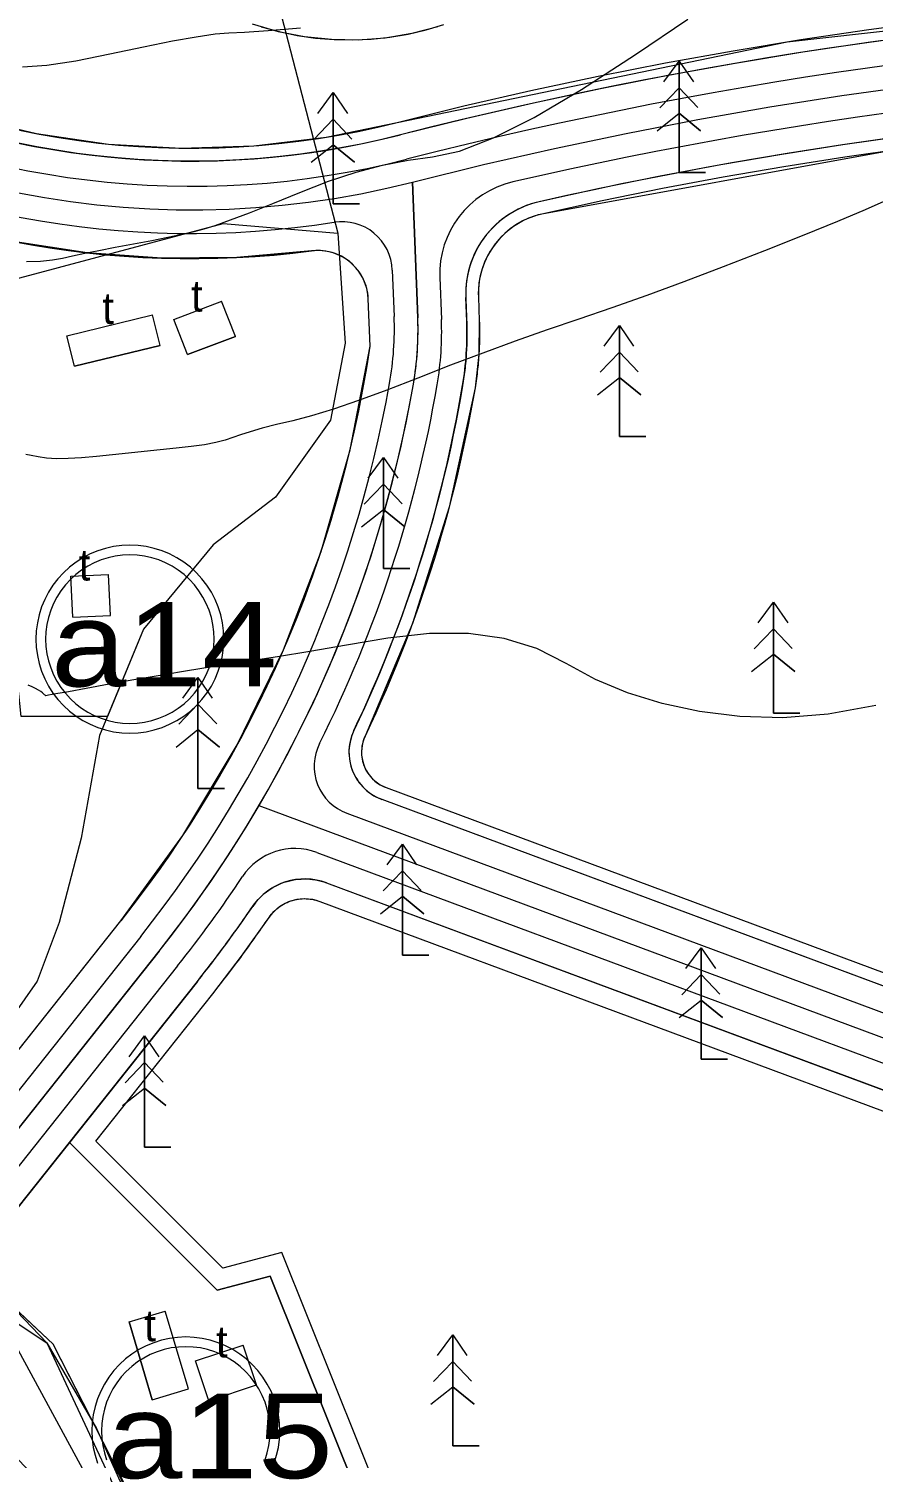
# Model space of a CAD drawing. Header units: metres. Extents: x 533049 to 537618, y 1849954 to 1852676.
# Drawn here: x 534977.1 to 535111.4, y 1851208.9 to 1851436.3 of the extents above; entities that cross this region are included whole.
import ezdxf

# ---------------------------------------------------------------- set-up
doc = ezdxf.new("R2010")
doc.units = ezdxf.units.M
doc.header["$LTSCALE"] = 2
for name, color, linetype, lineweight in [('11', 7, 'Continuous', 13), ('13', 7, 'Continuous', 13), ('14', 7, 'Continuous', 13), ('20', 7, 'Continuous', 13), ('50', 7, 'Continuous', 13), ('52', 7, 'Continuous', 13), ('54', 7, 'Continuous', 13), ('55', 7, 'Continuous', 13), ('56', 7, 'Continuous', 13), ('57', 7, 'Continuous', 13), ('6', 7, 'Continuous', 13), ('60', 7, 'Continuous', 13)]:
    doc.layers.add(name, color=color, linetype=linetype, lineweight=lineweight)

msp = doc.modelspace()

# ---------------------------------------------------------------- linework, layer by layer
at = {"linetype": 'Continuous', "lineweight": 13}
msp.add_lwpolyline([(534989.61, 1851326.9), (534975.91, 1851326.9), (534973.59, 1851349.6), (534974.91, 1851368.6), (534974.91, 1851396.42), (535008.04, 1851405.3), (535026.24, 1851403.77), (535027.4, 1851386.27), (535025.07, 1851374.02), (535016.33, 1851361.77), (535006.42, 1851354.19), (534995.35, 1851340.78)], close=True, dxfattribs=at)
at = {"layer": '11'}
for points in [[(535008.14, 1851339.19), (535008.08, 1851340.5), (535007.91, 1851341.79), (535007.63, 1851343.06), (535007.24, 1851344.31), (535006.74, 1851345.51), (535006.14, 1851346.67), (535005.44, 1851347.77), (535004.64, 1851348.8), (535003.76, 1851349.76), (535002.8, 1851350.64), (535001.77, 1851351.44), (535000.67, 1851352.14), (534999.51, 1851352.74), (534998.3, 1851353.24), (534997.06, 1851353.63), (534995.79, 1851353.91), (534994.5, 1851354.08), (534993.19, 1851354.14), (534991.89, 1851354.08), (534990.6, 1851353.91), (534989.32, 1851353.63), (534988.08, 1851353.24), (534986.88, 1851352.74), (534985.72, 1851352.14), (534984.62, 1851351.44), (534983.58, 1851350.64), (534982.62, 1851349.76), (534981.74, 1851348.8), (534980.95, 1851347.77), (534980.25, 1851346.67), (534979.64, 1851345.51), (534979.15, 1851344.31), (534978.75, 1851343.06), (534978.47, 1851341.79), (534978.3, 1851340.5), (534978.24, 1851339.19), (534978.3, 1851337.89), (534978.47, 1851336.6), (534978.75, 1851335.32), (534979.15, 1851334.08), (534979.64, 1851332.88), (534980.25, 1851331.72), (534980.95, 1851330.62), (534981.74, 1851329.59), (534982.62, 1851328.62), (534983.58, 1851327.74), (534984.62, 1851326.95), (534985.72, 1851326.25), (534986.88, 1851325.65), (534988.08, 1851325.15), (534989.32, 1851324.75), (534990.6, 1851324.47), (534991.89, 1851324.3), (534993.19, 1851324.25), (534994.5, 1851324.3), (534995.79, 1851324.47), (534997.06, 1851324.75), (534998.3, 1851325.15), (534999.51, 1851325.65), (535000.67, 1851326.25), (535001.77, 1851326.95), (535002.8, 1851327.74), (535003.76, 1851328.62), (535004.64, 1851329.59), (535005.44, 1851330.62), (535006.14, 1851331.72), (535006.74, 1851332.88), (535007.24, 1851334.08), (535007.63, 1851335.32), (535007.91, 1851336.6), (535008.08, 1851337.89)], [(535006.59, 1851339.19), (535006.54, 1851340.36), (535006.39, 1851341.52), (535006.14, 1851342.66), (535005.79, 1851343.78), (535005.34, 1851344.86), (535004.8, 1851345.89), (535004.17, 1851346.88), (535003.46, 1851347.81), (535002.67, 1851348.67), (535001.81, 1851349.46), (535000.88, 1851350.17), (534999.89, 1851350.8), (534998.86, 1851351.34), (534997.78, 1851351.79), (534996.66, 1851352.14), (534995.52, 1851352.39), (534994.36, 1851352.54), (534993.19, 1851352.59), (534992.02, 1851352.54), (534990.87, 1851352.39), (534989.72, 1851352.14), (534988.61, 1851351.79), (534987.53, 1851351.34), (534986.49, 1851350.8), (534985.51, 1851350.17), (534984.58, 1851349.46), (534983.72, 1851348.67), (534982.93, 1851347.81), (534982.21, 1851346.88), (534981.59, 1851345.89), (534981.05, 1851344.86), (534980.6, 1851343.78), (534980.25, 1851342.66), (534979.99, 1851341.52), (534979.84, 1851340.36), (534979.79, 1851339.19), (534979.84, 1851338.03), (534979.99, 1851336.87), (534980.25, 1851335.73), (534980.6, 1851334.61), (534981.05, 1851333.53), (534981.59, 1851332.49), (534982.21, 1851331.51), (534982.93, 1851330.58), (534983.72, 1851329.72), (534984.58, 1851328.93), (534985.51, 1851328.22), (534986.49, 1851327.59), (534987.53, 1851327.05), (534988.61, 1851326.6), (534989.72, 1851326.25), (534990.87, 1851326), (534992.02, 1851325.84), (534993.19, 1851325.79), (534994.36, 1851325.84), (534995.52, 1851326), (534996.66, 1851326.25), (534997.78, 1851326.6), (534998.86, 1851327.05), (534999.89, 1851327.59), (535000.88, 1851328.22), (535001.81, 1851328.93), (535002.67, 1851329.72), (535003.46, 1851330.58), (535004.17, 1851331.51), (535004.8, 1851332.49), (535005.34, 1851333.53), (535005.79, 1851334.61), (535006.14, 1851335.73), (535006.39, 1851336.87), (535006.54, 1851338.03)]]:
    msp.add_lwpolyline(points, close=True, dxfattribs=at)
for points in [[(535016.13, 1851208.17), (535016.52, 1851209.41), (535016.81, 1851210.68), (535016.98, 1851211.97), (535017.03, 1851213.28), (535016.98, 1851214.58), (535016.81, 1851215.87), (535016.52, 1851217.15), (535016.13, 1851218.39), (535015.63, 1851219.59), (535015.03, 1851220.75), (535014.33, 1851221.85), (535013.54, 1851222.89), (535012.65, 1851223.85), (535011.69, 1851224.73), (535010.66, 1851225.52), (535009.56, 1851226.22), (535008.4, 1851226.83), (535007.2, 1851227.32), (535005.95, 1851227.72), (535004.68, 1851228), (535003.39, 1851228.17), (535002.08, 1851228.23), (535000.78, 1851228.17), (534999.49, 1851228), (534998.22, 1851227.72), (534996.97, 1851227.32), (534995.77, 1851226.83), (534994.61, 1851226.22), (534993.51, 1851225.52), (534992.48, 1851224.73), (534991.51, 1851223.85), (534990.63, 1851222.89), (534989.84, 1851221.85), (534989.14, 1851220.75), (534988.54, 1851219.59), (534988.04, 1851218.39), (534987.65, 1851217.15), (534987.36, 1851215.87), (534987.19, 1851214.58), (534987.14, 1851213.28), (534987.19, 1851211.97), (534987.36, 1851210.68), (534987.65, 1851209.41), (534988.04, 1851208.17)], [(535014.68, 1851208.69), (535015.03, 1851209.81), (535015.28, 1851210.95), (535015.43, 1851212.11), (535015.49, 1851213.28), (535015.43, 1851214.45), (535015.28, 1851215.6), (535015.03, 1851216.75), (535014.68, 1851217.86), (535014.23, 1851218.94), (535013.69, 1851219.98), (535013.06, 1851220.96), (535012.35, 1851221.89), (535011.56, 1851222.75), (535010.7, 1851223.54), (535009.77, 1851224.26), (535008.79, 1851224.88), (535007.75, 1851225.42), (535006.67, 1851225.87), (535005.55, 1851226.22), (535004.41, 1851226.48), (535003.25, 1851226.63), (535002.08, 1851226.68), (535000.92, 1851226.63), (534999.76, 1851226.48), (534998.62, 1851226.22), (534997.5, 1851225.87), (534996.42, 1851225.42), (534995.38, 1851224.88), (534994.4, 1851224.26), (534993.47, 1851223.54), (534992.61, 1851222.75), (534991.82, 1851221.89), (534991.11, 1851220.96), (534990.48, 1851219.98), (534989.94, 1851218.94), (534989.49, 1851217.86), (534989.14, 1851216.75), (534988.89, 1851215.6), (534988.73, 1851214.45), (534988.68, 1851213.28), (534988.73, 1851212.11), (534988.89, 1851210.95), (534989.14, 1851209.81), (534989.49, 1851208.69)]]:
    msp.add_lwpolyline(points, dxfattribs=at)
at = {"layer": '13'}
for p, q in [((535013.7, 1851312.72), (535471.71, 1851142.28)), ((534997.84, 1851289.59), (534945.73, 1851223.94))]:
    msp.add_line(p, q, dxfattribs=at)
for points in [[(534975.45, 1851410.15), (534979.59, 1851409.4), (534983.76, 1851408.76), (534987.94, 1851408.25), (534992.14, 1851407.87), (534996.34, 1851407.61), (535000.55, 1851407.47), (535004.77, 1851407.46), (535008.98, 1851407.57), (535013.19, 1851407.81), (535017.39, 1851408.18), (535021.57, 1851408.67), (535025.74, 1851409.28), (535029.89, 1851410.02), (535034.02, 1851410.88), (535038.11, 1851411.86), (535049.39, 1851414.64), (535060.72, 1851417.23), (535072.09, 1851419.62), (535083.49, 1851421.81), (535094.94, 1851423.82), (535106.41, 1851425.62), (535117.92, 1851427.23)], [(534945.73, 1851223.94), (534997.84, 1851289.59), (534999.96, 1851292.3), (535002.03, 1851295.05), (535004.05, 1851297.84), (535006.03, 1851300.66), (535007.95, 1851303.51), (535009.83, 1851306.4), (535011.66, 1851309.32), (535013.43, 1851312.27), (535015.16, 1851315.25), (535016.83, 1851318.25), (535018.45, 1851321.29), (535020.02, 1851324.36), (535021.54, 1851327.45), (535023, 1851330.56), (535024.41, 1851333.71), (535025.76, 1851336.87), (535027.06, 1851340.06), (535028.3, 1851343.27), (535029.49, 1851346.5), (535030.63, 1851349.75), (535031.7, 1851353.02), (535032.72, 1851356.31), (535033.69, 1851359.62), (535034.59, 1851362.94), (535035.44, 1851366.27), (535036.24, 1851369.62), (535036.97, 1851372.99), (535037.65, 1851376.36), (535038.26, 1851379.75), (535038.32, 1851380.11), (535038.38, 1851380.47), (535038.44, 1851380.83), (535038.49, 1851381.19), (535038.54, 1851381.55), (535038.59, 1851381.91), (535038.63, 1851382.27), (535038.68, 1851382.63), (535038.72, 1851382.99), (535038.75, 1851383.35), (535038.79, 1851383.72), (535038.82, 1851384.08), (535038.85, 1851384.44), (535038.88, 1851384.8), (535038.9, 1851385.17), (535038.92, 1851385.53), (535038.94, 1851385.89), (535038.96, 1851386.26), (535038.97, 1851386.62), (535038.98, 1851386.98), (535038.99, 1851387.35), (535039, 1851387.71), (535039, 1851388.07), (535039, 1851388.44), (535039, 1851388.8), (535038.99, 1851389.17), (535038.98, 1851389.53), (535038.97, 1851389.89), (535038.96, 1851390.26), (535038.11, 1851411.86)]]:
    msp.add_lwpolyline(points, dxfattribs=at)
msp.add_arc((534841.21, 1851413.94), 200, 321.5521, 350.1557, dxfattribs=at)
at = {"layer": '14'}
for points in [[(535287.1, 1851437.92), (535223.94, 1851442.49), (535160.63, 1851441.22), (535097.71, 1851434.14), (535035.7, 1851421.31), (535024.38, 1851418.94), (535012.9, 1851417.57), (535001.35, 1851417.21), (534989.81, 1851417.86), (534978.36, 1851419.52), (534967.11, 1851422.17), (534956.13, 1851425.8), (534945.51, 1851430.37), (534944.9, 1851430.71), (534944.31, 1851431.09), (534943.76, 1851431.53), (534943.25, 1851432.01), (534942.78, 1851432.54), (534942.37, 1851433.1), (534942, 1851433.7), (534941.69, 1851434.33), (534941.43, 1851434.98), (534941.23, 1851435.66)], [(535121.5, 1851437.51), (535110.67, 1851436.08), (535099.87, 1851434.48), (535089.09, 1851432.71), (535078.34, 1851430.77), (535067.63, 1851428.66), (535056.95, 1851426.38), (535046.3, 1851423.93), (535035.7, 1851421.31), (535032.6, 1851420.56), (535029.48, 1851419.88), (535026.35, 1851419.28), (535023.2, 1851418.75), (535020.04, 1851418.3), (535016.88, 1851417.93), (535013.7, 1851417.63), (535010.52, 1851417.41), (535007.33, 1851417.27), (535004.14, 1851417.2), (535000.95, 1851417.21), (534997.76, 1851417.3), (534994.57, 1851417.47), (534991.39, 1851417.71), (534988.22, 1851418.03), (534985.05, 1851418.43), (534981.9, 1851418.9), (534978.76, 1851419.45), (534975.63, 1851420.07)], [(535012.64, 1851437.03), (535016.76, 1851435.83), (535020.96, 1851435.01), (535025.22, 1851434.57), (535029.5, 1851434.51), (535033.76, 1851434.83), (535037.99, 1851435.53), (535042.13, 1851436.61)], [(535014.05, 1851436.57), (535016.9, 1851435.8), (535019.79, 1851435.2), (535022.71, 1851434.78), (535025.66, 1851434.55), (535028.61, 1851434.49), (535031.56, 1851434.62), (535034.5, 1851434.93), (535037.41, 1851435.41), (535040.29, 1851436.08), (535043.12, 1851436.92)]]:
    msp.add_lwpolyline(points, dxfattribs=at)
at = {"layer": '20'}
for p, q in [((535000.19, 1851390.03), (535007.82, 1851392.94)), ((535009.96, 1851387.33), (535007.75, 1851392.91)), ((534983.18, 1851387.44), (534996.8, 1851390.76)), ((534997.99, 1851385.91), (534996.8, 1851390.76)), ((535002.33, 1851384.43), (535000.19, 1851390.03)), ((534984.37, 1851382.58), (534983.18, 1851387.44)), ((534997.99, 1851385.91), (534984.37, 1851382.58)), ((534984.37, 1851382.58), (534997.99, 1851385.91)), ((535009.96, 1851387.33), (535002.33, 1851384.43)), ((535002.33, 1851384.43), (535009.96, 1851387.33)), ((534983.81, 1851349.19), (534989.8, 1851349.45)), ((534984.09, 1851342.7), (534983.81, 1851349.19)), ((534984.09, 1851342.7), (534983.81, 1851349.19)), ((534990.08, 1851342.96), (534989.8, 1851349.45)), ((534984.09, 1851342.7), (534990.08, 1851342.96)), ((534993.05, 1851230.63), (534998.79, 1851232.35)), ((535002.5, 1851219.96), (534998.79, 1851232.35)), ((535003.61, 1851224.42), (535011.2, 1851226.95)), ((535013.32, 1851220.61), (535011.2, 1851226.95)), ((535005.73, 1851218.07), (535003.61, 1851224.42)), ((534996.75, 1851218.24), (535002.5, 1851219.96)), ((535005.73, 1851218.07), (535004.56, 1851221.57)), ((535005.73, 1851218.07), (535013.32, 1851220.61))]:
    msp.add_line(p, q, dxfattribs=at)
msp.add_lwpolyline([(534993.05, 1851230.63), (534996.75, 1851218.24), (534993.05, 1851230.63)], dxfattribs=at)
at = {"layer": '50'}
for points in [[(535114.62, 1851416.95), (535058.71, 1851406.79), (535057.62, 1851406.5), (535056.57, 1851406.11), (535055.55, 1851405.63), (535054.57, 1851405.06), (535053.65, 1851404.41), (535052.79, 1851403.69), (535051.99, 1851402.89), (535051.27, 1851402.03), (535050.62, 1851401.1), (535050.05, 1851400.13), (535049.58, 1851399.11), (535049.19, 1851398.05), (535048.89, 1851396.96), (535048.69, 1851395.85), (535048.59, 1851394.73), (535048.59, 1851393.6), (535048.74, 1851389.83), (535048.67, 1851384.48), (535048.06, 1851379.17), (535043.96, 1851360.2), (535038.12, 1851341.69), (535030.6, 1851323.79), (535030.39, 1851323.31), (535030.23, 1851322.81), (535030.11, 1851322.3), (535030.04, 1851321.79), (535030.01, 1851321.26), (535030.03, 1851320.74), (535030.1, 1851320.22), (535030.21, 1851319.71), (535030.36, 1851319.21), (535030.56, 1851318.72), (535030.79, 1851318.25), (535031.07, 1851317.81), (535031.39, 1851317.39), (535031.74, 1851317), (535032.12, 1851316.65), (535032.54, 1851316.33), (535032.98, 1851316.04), (535033.44, 1851315.8), (535033.92, 1851315.59), (535241.86, 1851238.21)], [(535116.56, 1851417.21), (535106.86, 1851415.83), (535097.18, 1851414.3), (535087.52, 1851412.64), (535077.89, 1851410.83), (535068.29, 1851408.88), (535058.71, 1851406.79), (535058.11, 1851406.64), (535057.51, 1851406.46), (535056.93, 1851406.25), (535056.35, 1851406.02), (535055.79, 1851405.75), (535055.24, 1851405.46), (535054.7, 1851405.15), (535054.18, 1851404.8), (535053.68, 1851404.44), (535053.2, 1851404.05), (535052.73, 1851403.64), (535052.28, 1851403.2), (535051.86, 1851402.75), (535051.46, 1851402.27), (535051.08, 1851401.78), (535050.72, 1851401.27), (535050.39, 1851400.74), (535050.09, 1851400.2), (535049.81, 1851399.64), (535049.56, 1851399.07), (535049.34, 1851398.49), (535049.14, 1851397.9), (535048.97, 1851397.3), (535048.84, 1851396.7), (535048.73, 1851396.08), (535048.65, 1851395.47), (535048.6, 1851394.85), (535048.58, 1851394.22), (535048.59, 1851393.6), (535048.74, 1851389.83), (535048.75, 1851389.46), (535048.76, 1851389.09), (535048.77, 1851388.72), (535048.77, 1851388.35), (535048.77, 1851387.98), (535048.77, 1851387.62), (535048.77, 1851387.25), (535048.77, 1851386.88), (535048.76, 1851386.51), (535048.75, 1851386.14), (535048.74, 1851385.77), (535048.72, 1851385.4), (535048.7, 1851385.04), (535048.68, 1851384.67), (535048.66, 1851384.3), (535048.63, 1851383.93), (535048.6, 1851383.56), (535048.57, 1851383.2), (535048.54, 1851382.83), (535048.5, 1851382.46), (535048.46, 1851382.1), (535048.42, 1851381.73), (535048.38, 1851381.36), (535048.33, 1851381), (535048.28, 1851380.63), (535048.23, 1851380.27), (535048.17, 1851379.9), (535048.12, 1851379.54), (535048.06, 1851379.17), (535047.71, 1851377.19), (535047.35, 1851375.22), (535046.97, 1851373.25), (535046.57, 1851371.28), (535046.15, 1851369.31), (535045.72, 1851367.35), (535045.26, 1851365.4), (535044.79, 1851363.44), (535044.29, 1851361.5), (535043.78, 1851359.55), (535043.25, 1851357.62), (535042.7, 1851355.68), (535042.14, 1851353.76), (535041.55, 1851351.84), (535040.95, 1851349.92), (535040.32, 1851348.01), (535039.68, 1851346.11), (535039.03, 1851344.21), (535038.35, 1851342.32), (535037.65, 1851340.43), (535036.94, 1851338.55), (535036.21, 1851336.68), (535035.46, 1851334.82)], [(535035.46, 1851334.82), (535034.69, 1851332.96), (535033.91, 1851331.11), (535033.11, 1851329.27), (535032.29, 1851327.44), (535031.45, 1851325.61), (535030.6, 1851323.79), (535030.46, 1851323.48), (535030.34, 1851323.16), (535030.24, 1851322.83), (535030.15, 1851322.5), (535030.09, 1851322.16), (535030.04, 1851321.82), (535030.02, 1851321.48), (535030.01, 1851321.14), (535030.03, 1851320.79), (535030.06, 1851320.45), (535030.12, 1851320.11), (535030.19, 1851319.78), (535030.28, 1851319.45), (535030.39, 1851319.12), (535030.52, 1851318.8), (535030.67, 1851318.49), (535030.83, 1851318.19), (535031.01, 1851317.9), (535031.21, 1851317.62), (535031.42, 1851317.35), (535031.65, 1851317.1), (535031.89, 1851316.85), (535032.15, 1851316.62), (535032.42, 1851316.41), (535032.7, 1851316.21), (535032.99, 1851316.03), (535033.29, 1851315.87), (535033.6, 1851315.72), (535033.92, 1851315.59)], [(535033.92, 1851315.59), (535241.86, 1851238.21)]]:
    msp.add_lwpolyline(points, dxfattribs=at)
at = {"layer": '52'}
for points in [[(534972.53, 1851270.17), (534991.77, 1851294.4), (535001.62, 1851307.99), (535010.25, 1851322.38), (535017.59, 1851337.47), (535023.59, 1851353.15), (535028.2, 1851369.29), (535031.38, 1851385.76), (535031.09, 1851393.3), (535031.03, 1851393.99), (535030.91, 1851394.68), (535030.73, 1851395.36), (535030.5, 1851396.01), (535030.2, 1851396.65), (535029.86, 1851397.25), (535029.46, 1851397.83), (535029.01, 1851398.36), (535028.52, 1851398.86), (535027.99, 1851399.31), (535027.42, 1851399.71), (535026.81, 1851400.07), (535026.18, 1851400.36), (535025.52, 1851400.6), (535024.85, 1851400.79), (535024.16, 1851400.91), (535023.47, 1851400.97), (535022.77, 1851400.98), (535022.07, 1851400.92), (535010.21, 1851399.87), (534998.29, 1851399.77), (534986.41, 1851400.62), (534974.63, 1851402.42)], [(535003.38, 1851179.72), (534964, 1851220.53), (534963.4, 1851221.2), (534962.87, 1851221.93), (534962.41, 1851222.7), (534962.01, 1851223.51), (534961.7, 1851224.35), (534961.45, 1851225.21), (534961.29, 1851226.1), (534961.21, 1851226.99), (534961.2, 1851227.89), (534961.28, 1851228.79), (534961.44, 1851229.67), (534961.67, 1851230.54), (534961.99, 1851231.38), (534962.38, 1851232.19), (534962.84, 1851232.96), (534963.36, 1851233.69), (534983.56, 1851259.14), (535007.04, 1851235.66), (535015.47, 1851237.92), (535029.75, 1851202.31)]]:
    msp.add_lwpolyline(points, dxfattribs=at)
at = {"layer": '54'}
for p, q in [((535034.91, 1851397.88), (535035.2, 1851390.51)), ((535042.46, 1851396.68), (535042.72, 1851390.01)), ((535027.69, 1851311.51), (535243.71, 1851231.12)), ((535022.9, 1851305.29), (535238.1, 1851225.21)), ((534994.91, 1851291.92), (534952.49, 1851238.49)), ((535000.78, 1851287.25), (534957.42, 1851232.65))]:
    msp.add_line(p, q, dxfattribs=at)
for centre, radius, start, end in [((535205.99, 1850754.88), 681.84, 77.58775, 104.33366), ((535205.99, 1850754.88), 674.34, 77.80504, 103.01949), ((535003.01, 1851549.24), 138.04, 241.8526, 284.3337), ((535003.01, 1851549.24), 145.54, 239.5897, 278.9564), ((535057.45, 1851397.27), 15, 103.0195, 182.2428), ((535026.92, 1851397.57), 8, 2.2428, 98.9564), ((534985.24, 1851388.55), 50, 350.0011, 2.2428), ((534992.76, 1851388.05), 50, 350.3045, 2.2428), ((534841.21, 1851413.94), 196.25, 321.5521, 350.0011), ((534841.21, 1851413.94), 203.75, 333.3618, 350.3045), ((535030.48, 1851319), 8, 153.3618, 249.5885), ((535019.42, 1851295.91), 10, 69.5885, 146.4829), ((534841.21, 1851413.94), 203.75, 321.5521, 326.483)]:
    msp.add_arc(centre, radius, start, end, dxfattribs=at)
at = {"layer": '55'}
for p, q in [((535031.38, 1851385.76), (535031.09, 1851393.3)), ((535046.74, 1851389.75), (535046.59, 1851393.52)), ((535033.22, 1851313.72), (535241.17, 1851236.34)), ((535024.46, 1851300.44), (535230.78, 1851223.66)), ((534952.42, 1851244.84), (534991.77, 1851294.4)), ((535003.91, 1851284.77), (534963.36, 1851233.69))]:
    msp.add_line(p, q, dxfattribs=at)
for points in [[(535116.3, 1851419.19), (535106.56, 1851417.81), (535096.86, 1851416.28), (535087.17, 1851414.61), (535077.51, 1851412.79), (535067.88, 1851410.84), (535058.27, 1851408.74), (535057.58, 1851408.57), (535056.89, 1851408.36), (535056.21, 1851408.12), (535055.55, 1851407.85), (535054.9, 1851407.54), (535054.26, 1851407.21), (535053.65, 1851406.84), (535053.05, 1851406.45), (535052.47, 1851406.03), (535051.91, 1851405.58), (535051.37, 1851405.1), (535050.85, 1851404.6), (535050.36, 1851404.08), (535049.9, 1851403.53), (535049.46, 1851402.96), (535049.05, 1851402.37), (535048.67, 1851401.76), (535048.32, 1851401.13), (535048, 1851400.49), (535047.71, 1851399.84), (535047.45, 1851399.17), (535047.23, 1851398.48), (535047.04, 1851397.79), (535046.88, 1851397.09), (535046.75, 1851396.39), (535046.66, 1851395.67), (535046.6, 1851394.96), (535046.58, 1851394.24), (535046.59, 1851393.52), (535046.59, 1851393.39), (535046.6, 1851393.26), (535046.6, 1851393.13), (535046.61, 1851393), (535046.61, 1851392.87), (535046.62, 1851392.74), (535046.62, 1851392.61), (535046.63, 1851392.48), (535046.63, 1851392.35), (535046.64, 1851392.22), (535046.64, 1851392.09), (535046.65, 1851391.96), (535046.66, 1851391.83), (535046.66, 1851391.7), (535046.67, 1851391.57), (535046.67, 1851391.44), (535046.68, 1851391.31), (535046.68, 1851391.18), (535046.69, 1851391.05), (535046.69, 1851390.92), (535046.7, 1851390.79), (535046.7, 1851390.66), (535046.71, 1851390.53), (535046.71, 1851390.4), (535046.72, 1851390.27)], [(535046.72, 1851390.27), (535046.72, 1851390.14), (535046.73, 1851390.01), (535046.73, 1851389.88), (535046.74, 1851389.75), (535046.75, 1851389.4), (535046.76, 1851389.04), (535046.77, 1851388.69), (535046.77, 1851388.33), (535046.77, 1851387.98), (535046.77, 1851387.62), (535046.77, 1851387.27), (535046.77, 1851386.91), (535046.76, 1851386.56), (535046.75, 1851386.2), (535046.74, 1851385.85), (535046.72, 1851385.5), (535046.7, 1851385.14), (535046.68, 1851384.79), (535046.66, 1851384.43), (535046.64, 1851384.08), (535046.61, 1851383.73), (535046.58, 1851383.37), (535046.55, 1851383.02), (535046.51, 1851382.67), (535046.47, 1851382.31), (535046.43, 1851381.96), (535046.39, 1851381.61), (535046.35, 1851381.26), (535046.3, 1851380.91), (535046.25, 1851380.56), (535046.2, 1851380.2), (535046.14, 1851379.85), (535046.08, 1851379.5), (535045.74, 1851377.54), (535045.39, 1851375.59), (535045.01, 1851373.63), (535044.61, 1851371.68), (535044.2, 1851369.74), (535043.77, 1851367.8), (535043.32, 1851365.86), (535042.85, 1851363.92), (535042.36, 1851362), (535041.85, 1851360.07), (535041.33, 1851358.15), (535040.78, 1851356.24), (535040.22, 1851354.33), (535039.64, 1851352.43), (535039.04, 1851350.53), (535038.43, 1851348.64), (535037.79, 1851346.75), (535037.14, 1851344.87), (535036.47, 1851343), (535035.78, 1851341.13), (535035.07, 1851339.27), (535034.35, 1851337.42), (535033.61, 1851335.57), (535032.85, 1851333.74), (535032.07, 1851331.9), (535031.28, 1851330.08), (535030.47, 1851328.26), (535029.64, 1851326.45), (535028.79, 1851324.65), (535028.61, 1851324.24), (535028.44, 1851323.81), (535028.31, 1851323.37), (535028.2, 1851322.93), (535028.11, 1851322.48), (535028.05, 1851322.02), (535028.02, 1851321.57), (535028.01, 1851321.11), (535028.03, 1851320.65), (535028.08, 1851320.2), (535028.15, 1851319.74), (535028.25, 1851319.3), (535028.37, 1851318.86), (535028.52, 1851318.42), (535028.69, 1851318), (535028.88, 1851317.59), (535029.1, 1851317.18), (535029.35, 1851316.8), (535029.61, 1851316.42), (535029.89, 1851316.06), (535030.2, 1851315.72), (535030.52, 1851315.4), (535030.86, 1851315.09), (535031.22, 1851314.81), (535031.6, 1851314.55), (535031.98, 1851314.3), (535032.39, 1851314.09), (535032.8, 1851313.89), (535033.22, 1851313.72)], [(535033.22, 1851313.72), (535241.17, 1851236.34)]]:
    msp.add_lwpolyline(points, dxfattribs=at)
for centre, radius, start, end in [((535205.99, 1850754.88), 685.84, 77.95129, 104.33367), ((535003.01, 1851549.24), 134.04, 244.1864, 284.3337), ((535205.99, 1850754.88), 670.34, 78.36583, 102.7302), ((535003.01, 1851549.24), 149.54, 240.7991, 277.3229), ((535061.58, 1851394.11), 15, 102.7302, 182.2428), ((535023.09, 1851392.98), 8, 2.2428, 97.3229), ((534996.78, 1851387.79), 50, 350.4574, 2.2428), ((534841.21, 1851413.94), 192.25, 321.5521, 351.5705), ((534841.21, 1851413.94), 207.75, 334.545, 350.4574), ((535036.02, 1851321.21), 8, 154.545, 249.5885), ((535020.98, 1851291.06), 10, 69.5885, 145.6459), ((534841.21, 1851413.94), 207.75, 321.5521, 325.6459)]:
    msp.add_arc(centre, radius, start, end, dxfattribs=at)
at = {"layer": '56'}
msp.add_line((535038.11, 1851411.86), (535038.96, 1851390.26), dxfattribs=at)
msp.add_arc((534989, 1851388.3), 50, 350.1557, 2.2428, dxfattribs=at)
at = {"layer": '57'}
for p, q in [((535080.51, 1851431.09), (535080.51, 1851413.42)), ((535077.45, 1851423.65), (535080.51, 1851426.85)), ((535083.49, 1851423.72), (535080.51, 1851426.85)), ((535025.51, 1851426.09), (535025.51, 1851408.42)), ((535022.45, 1851418.65), (535025.51, 1851421.85)), ((535028.49, 1851418.72), (535025.51, 1851421.85)), ((535077.03, 1851420.03), (535080.51, 1851422.81)), ((535083.92, 1851420.03), (535080.51, 1851422.81)), ((535022.03, 1851415.03), (535025.51, 1851417.81)), ((535028.92, 1851415.03), (535025.51, 1851417.81)), ((535080.51, 1851413.42), (535084.72, 1851413.42)), ((535025.51, 1851408.42), (535029.72, 1851408.42)), ((535000.19, 1851390.03), (535007.82, 1851392.94)), ((535009.96, 1851387.33), (535007.75, 1851392.91)), ((534983.18, 1851387.44), (534996.8, 1851390.76)), ((534997.99, 1851385.91), (534996.8, 1851390.76)), ((535002.33, 1851384.43), (535000.19, 1851390.03)), ((535071.01, 1851389.09), (535071.01, 1851371.42)), ((534984.37, 1851382.58), (534983.18, 1851387.44)), ((534997.99, 1851385.91), (534984.37, 1851382.58)), ((534984.37, 1851382.58), (534997.99, 1851385.91)), ((535009.96, 1851387.33), (535002.33, 1851384.43)), ((535002.33, 1851384.43), (535009.96, 1851387.33)), ((535067.95, 1851381.65), (535071.01, 1851384.85)), ((535073.99, 1851381.72), (535071.01, 1851384.85)), ((535067.53, 1851378.03), (535071.01, 1851380.81)), ((535074.42, 1851378.03), (535071.01, 1851380.81)), ((535071.01, 1851371.42), (535075.22, 1851371.42)), ((535033.51, 1851368.09), (535033.51, 1851350.42)), ((535030.45, 1851360.65), (535033.51, 1851363.85)), ((535036.49, 1851360.72), (535033.51, 1851363.85)), ((535030.03, 1851357.03), (535033.51, 1851359.81)), ((535036.92, 1851357.03), (535033.51, 1851359.81)), ((534983.81, 1851349.19), (534989.8, 1851349.45)), ((534984.09, 1851342.7), (534983.81, 1851349.19)), ((534984.09, 1851342.7), (534983.81, 1851349.19)), ((534990.08, 1851342.96), (534989.8, 1851349.45)), ((535033.51, 1851350.42), (535037.72, 1851350.42)), ((535095.51, 1851345.09), (535095.51, 1851327.42)), ((534984.09, 1851342.7), (534990.08, 1851342.96)), ((535092.45, 1851337.65), (535095.51, 1851340.85)), ((535098.49, 1851337.72), (535095.51, 1851340.85)), ((535092.03, 1851334.03), (535095.51, 1851336.81)), ((535098.92, 1851334.03), (535095.51, 1851336.81)), ((535004.01, 1851333.09), (535004.01, 1851315.42)), ((535000.95, 1851325.65), (535004.01, 1851328.85)), ((535006.99, 1851325.72), (535004.01, 1851328.85)), ((535095.51, 1851327.42), (535099.72, 1851327.42)), ((535000.53, 1851322.03), (535004.01, 1851324.81)), ((535007.42, 1851322.03), (535004.01, 1851324.81)), ((535004.01, 1851315.42), (535008.22, 1851315.42)), ((535036.51, 1851306.59), (535036.51, 1851288.92)), ((535033.45, 1851299.15), (535036.51, 1851302.35)), ((535039.49, 1851299.22), (535036.51, 1851302.35)), ((535033.03, 1851295.53), (535036.51, 1851298.31)), ((535039.92, 1851295.53), (535036.51, 1851298.31)), ((535084.01, 1851290.09), (535084.01, 1851272.42)), ((535036.51, 1851288.92), (535040.72, 1851288.92)), ((535080.95, 1851282.65), (535084.01, 1851285.85)), ((535086.99, 1851282.72), (535084.01, 1851285.85)), ((535080.53, 1851279.03), (535084.01, 1851281.81)), ((535087.42, 1851279.03), (535084.01, 1851281.81)), ((534995.51, 1851276.09), (534995.51, 1851258.42)), ((534992.45, 1851268.65), (534995.51, 1851271.85)), ((534998.49, 1851268.72), (534995.51, 1851271.85)), ((535084.01, 1851272.42), (535088.22, 1851272.42)), ((534992.03, 1851265.03), (534995.51, 1851267.81)), ((534998.92, 1851265.03), (534995.51, 1851267.81)), ((534995.51, 1851258.42), (534999.72, 1851258.42)), ((534953.12, 1851253.23), (534981.01, 1851227.09)), ((534993.05, 1851230.63), (534998.79, 1851232.35)), ((535002.5, 1851219.96), (534998.79, 1851232.35)), ((534993.05, 1851230.63), (534996.75, 1851218.24)), ((534996.75, 1851218.24), (534993.05, 1851230.63)), ((535003.61, 1851224.42), (535011.2, 1851226.95)), ((535013.32, 1851220.61), (535011.2, 1851226.95)), ((535044.51, 1851228.59), (535044.51, 1851210.92)), ((535005.73, 1851218.07), (535003.61, 1851224.42)), ((535041.45, 1851221.15), (535044.51, 1851224.35)), ((535047.49, 1851221.22), (535044.51, 1851224.35)), ((534996.75, 1851218.24), (535002.5, 1851219.96)), ((535005.73, 1851218.07), (535004.56, 1851221.57)), ((535005.73, 1851218.07), (535013.32, 1851220.61)), ((535041.03, 1851217.53), (535044.51, 1851220.31)), ((535047.92, 1851217.53), (535044.51, 1851220.31)), ((535044.51, 1851210.92), (535048.72, 1851210.92))]:
    msp.add_line(p, q, dxfattribs=at)
msp.add_lwpolyline([(534435.02, 1852302.37), (534325.71, 1852049.19), (534353.83, 1851932.14), (534451.75, 1851760.49), (534494.45, 1851609.32), (534521.83, 1851454.44), (534874.05, 1851297.73), (534980, 1851227.29), (535025.24, 1851130.42), (535137.95, 1851046.53), (535351.89, 1851022.3), (535580.63, 1851242.44), (535635.17, 1851288.02), (535713.4, 1851370.26), (536002.39, 1851411.84), (536158.13, 1851571.22), (536125.74, 1851798.92), (536134.24, 1851845.92), (534499.3, 1852312.5)], close=True, dxfattribs=at)
for points in [[(535120.05, 1851499.91), (535078.69, 1851485.71), (535072.87, 1851482.51), (535061.12, 1851472.96), (535051.91, 1851467.69), (535042.9, 1851465.96), (535033.92, 1851469.43), (535021.59, 1851475.79), (535008.49, 1851477.1), (535007.28, 1851476.9), (535026.24, 1851403.77), (535027.4, 1851386.27), (535025.07, 1851374.02), (535016.33, 1851361.77), (535006.42, 1851354.19), (534995.35, 1851340.78), (534988.35, 1851323.86), (534985.43, 1851307.53), (534981.94, 1851294.12), (534978.44, 1851284.78), (534955.71, 1851252.33)], [(534976.13, 1851430.17), (534979.98, 1851430.46), (534984.6, 1851431.15), (534989.99, 1851432.24), (534995.37, 1851433.4), (534999.95, 1851434.32), (535003.74, 1851434.99), (535006.73, 1851435.42), (535008.93, 1851435.59), (535011.39, 1851435.71), (535015.18, 1851435.98), (535020.3, 1851436.39)], [(534976.74, 1851399.25), (534978.98, 1851399.32), (534980.89, 1851399.5), (534982.48, 1851399.78), (534984.08, 1851400.15), (534986.01, 1851400.55), (534988.26, 1851401), (534990.84, 1851401.5), (534993.75, 1851402.03), (534996.66, 1851402.57), (534999.24, 1851403.09), (535001.5, 1851403.57), (535003.42, 1851404.02), (535005.02, 1851404.43), (535006.77, 1851404.99), (535009.17, 1851405.85), (535012.21, 1851407), (535015.89, 1851408.47), (535020.21, 1851410.23), (535024.76, 1851411.99), (535029.15, 1851413.43), (535033.36, 1851414.56), (535037.41, 1851415.38), (535041.28, 1851415.88), (535045.61, 1851416.81), (535051, 1851418.9), (535057.46, 1851422.16), (535064.99, 1851426.58), (535073.58, 1851432.17), (535081.89, 1851437.75)], [(535078.09, 1851427.8), (535080.51, 1851431.09), (535082.78, 1851427.8)], [(535078.09, 1851427.8), (535080.51, 1851431.09), (535082.78, 1851427.8)], [(535084.72, 1851413.42), (535080.51, 1851413.42), (535080.51, 1851431.09)], [(535077.45, 1851423.65), (535080.51, 1851426.85), (535083.49, 1851423.72)], [(535023.09, 1851422.8), (535025.51, 1851426.09), (535027.78, 1851422.8)], [(535023.09, 1851422.8), (535025.51, 1851426.09), (535027.78, 1851422.8)], [(535029.72, 1851408.42), (535025.51, 1851408.42), (535025.51, 1851426.09)], [(535022.45, 1851418.65), (535025.51, 1851421.85), (535028.49, 1851418.72)], [(535077.03, 1851420.03), (535080.51, 1851422.81), (535083.92, 1851420.03)], [(535022.03, 1851415.03), (535025.51, 1851417.81), (535028.92, 1851415.03)], [(535113.54, 1851408.99), (535110.09, 1851407.45), (535105.69, 1851405.6), (535100.36, 1851403.43), (535094.08, 1851400.93)], [(535094.08, 1851400.93), (535087.5, 1851398.37), (535081.26, 1851396.01), (535075.37, 1851393.84), (535069.81, 1851391.86), (535064.59, 1851390.08), (535059.53, 1851388.36), (535054.44, 1851386.56), (535049.32, 1851384.69), (535044.17, 1851382.74), (535038.98, 1851380.7), (535034.03, 1851378.78), (535029.56, 1851377.14), (535025.58, 1851375.78), (535022.08, 1851374.71), (535019.07, 1851373.92), (535016.48, 1851373.3), (535014.22, 1851372.72), (535012.32, 1851372.18), (535010.75, 1851371.69), (535009.53, 1851371.24), (535008.32, 1851370.82), (535006.83, 1851370.45), (535005.03, 1851370.11), (535002.93, 1851369.8), (535000.54, 1851369.54), (534998, 1851369.29), (534995.46, 1851369.03), (534992.94, 1851368.77), (534990.41, 1851368.5), (534987.9, 1851368.23), (534985.51, 1851368.01), (534983.39, 1851367.89), (534981.53, 1851367.87), (534979.93, 1851367.96), (534978.6, 1851368.16), (534977.5, 1851368.38), (534976.63, 1851368.55)], [(535068.59, 1851385.8), (535071.01, 1851389.09), (535073.28, 1851385.8)], [(535068.59, 1851385.8), (535071.01, 1851389.09), (535073.28, 1851385.8)], [(535075.22, 1851371.42), (535071.01, 1851371.42), (535071.01, 1851389.09)], [(535067.95, 1851381.65), (535071.01, 1851384.85), (535073.99, 1851381.72)], [(535067.53, 1851378.03), (535071.01, 1851380.81), (535074.42, 1851378.03)], [(535031.09, 1851364.8), (535033.51, 1851368.09), (535035.78, 1851364.8)], [(535031.09, 1851364.8), (535033.51, 1851368.09), (535035.78, 1851364.8)], [(535037.72, 1851350.42), (535033.51, 1851350.42), (535033.51, 1851368.09)], [(535030.45, 1851360.65), (535033.51, 1851363.85), (535036.49, 1851360.72)], [(535030.03, 1851357.03), (535033.51, 1851359.81), (535036.92, 1851357.03)], [(535093.09, 1851341.8), (535095.51, 1851345.09), (535097.78, 1851341.8)], [(535093.09, 1851341.8), (535095.51, 1851345.09), (535097.78, 1851341.8)], [(535099.72, 1851327.42), (535095.51, 1851327.42), (535095.51, 1851345.09)], [(535111.8, 1851328.65), (535104.19, 1851327.27), (535096.98, 1851326.68), (535090.17, 1851326.89), (535083.78, 1851327.71), (535077.82, 1851328.97), (535072.3, 1851330.66), (535067.21, 1851332.79), (535062.55, 1851335.34), (535057.87, 1851337.72), (535052.69, 1851339.3), (535047.02, 1851340.1), (535040.85, 1851340.11), (535034.2, 1851339.33), (535027.64, 1851338.22), (535021.78, 1851337.24), (535016.63, 1851336.4), (535012.17, 1851335.69), (535008.42, 1851335.11), (535004.96, 1851334.58), (535001.37, 1851334), (534997.66, 1851333.38), (534993.82, 1851332.72), (534989.87, 1851332.01), (534986.25, 1851331.35), (534983.44, 1851330.84), (534981.43, 1851330.48), (534980.22, 1851330.26), (534979.82, 1851330.18), (534979.8, 1851330.2), (534979.73, 1851330.26), (534979.62, 1851330.35), (534979.47, 1851330.49), (534979.27, 1851330.66), (534979.01, 1851330.86), (534978.65, 1851331.08), (534978.2, 1851331.33), (534977.66, 1851331.59), (534977.02, 1851331.88)], [(535092.45, 1851337.65), (535095.51, 1851340.85), (535098.49, 1851337.72)], [(535092.03, 1851334.03), (535095.51, 1851336.81), (535098.92, 1851334.03)], [(535001.59, 1851329.8), (535004.01, 1851333.09), (535006.28, 1851329.8)], [(535001.59, 1851329.8), (535004.01, 1851333.09), (535006.28, 1851329.8)], [(535008.22, 1851315.42), (535004.01, 1851315.42), (535004.01, 1851333.09)], [(535000.95, 1851325.65), (535004.01, 1851328.85), (535006.99, 1851325.72)], [(535000.53, 1851322.03), (535004.01, 1851324.81), (535007.42, 1851322.03)], [(535034.09, 1851303.3), (535036.51, 1851306.59), (535038.78, 1851303.3)], [(535034.09, 1851303.3), (535036.51, 1851306.59), (535038.78, 1851303.3)], [(535040.72, 1851288.92), (535036.51, 1851288.92), (535036.51, 1851306.59)], [(535033.45, 1851299.15), (535036.51, 1851302.35), (535039.49, 1851299.22)], [(535033.03, 1851295.53), (535036.51, 1851298.31), (535039.92, 1851295.53)], [(534799.93, 1851258.77), (534813.95, 1851259.54), (534834.05, 1851266.63), (534841.72, 1851272.14), (534849.39, 1851277.65), (534860.15, 1851285.81), (534866.13, 1851290.34), (534886.44, 1851288.51), (534915.17, 1851276.39), (534941.28, 1851257.6), (534974.04, 1851228.67), (534995.5, 1851189.06), (535015.94, 1851147.12), (535028.65, 1851128.5), (535035.83, 1851122.25), (535097.02, 1851068.93), (535125.37, 1851047.07)], [(535081.59, 1851286.8), (535084.01, 1851290.09), (535086.28, 1851286.8)], [(535081.59, 1851286.8), (535084.01, 1851290.09), (535086.28, 1851286.8)], [(535088.22, 1851272.42), (535084.01, 1851272.42), (535084.01, 1851290.09)], [(535080.95, 1851282.65), (535084.01, 1851285.85), (535086.99, 1851282.72)], [(535080.53, 1851279.03), (535084.01, 1851281.81), (535087.42, 1851279.03)], [(534993.09, 1851272.8), (534995.51, 1851276.09), (534997.78, 1851272.8)], [(534993.09, 1851272.8), (534995.51, 1851276.09), (534997.78, 1851272.8)], [(534999.72, 1851258.42), (534995.51, 1851258.42), (534995.51, 1851276.09)], [(534992.45, 1851268.65), (534995.51, 1851271.85), (534998.49, 1851268.72)], [(534981.01, 1851227.09), (534953.12, 1851253.23), (534931.34, 1851270.81)], [(534992.03, 1851265.03), (534995.51, 1851267.81), (534998.92, 1851265.03)], [(534955.71, 1851252.33), (534955.02, 1851251.23), (534959.89, 1851247.13), (534963.22, 1851244.73), (534980, 1851227.29), (534987.88, 1851213.68), (534991.59, 1851205.36), (534999.74, 1851189.34), (535012.22, 1851164.82), (535022.86, 1851140.66), (535026.95, 1851136.51), (535044.63, 1851124.34)], [(535016.38, 1851155.38), (534988.15, 1851213.07), (534981.01, 1851227.09), (534972.69, 1851234.88)], [(534974.04, 1851228.67), (534995.5, 1851189.06), (535015.94, 1851147.12), (535028.65, 1851128.5)], [(535026.94, 1851136.38), (535007.47, 1851175.16), (534981.01, 1851227.09)], [(535042.09, 1851225.3), (535044.51, 1851228.59), (535046.78, 1851225.3)], [(535042.09, 1851225.3), (535044.51, 1851228.59), (535046.78, 1851225.3)], [(535048.72, 1851210.92), (535044.51, 1851210.92), (535044.51, 1851228.59)], [(535041.45, 1851221.15), (535044.51, 1851224.35), (535047.49, 1851221.22)], [(535041.03, 1851217.53), (535044.51, 1851220.31), (535047.92, 1851217.53)]]:
    msp.add_lwpolyline(points, dxfattribs=at)
at = {"layer": '6'}
for points in [[(534987.76, 1851259.38), (535006.37, 1851282.81), (535006.69, 1851283.22), (535007.02, 1851283.63), (535007.34, 1851284.04), (535007.66, 1851284.45), (535007.97, 1851284.86), (535008.29, 1851285.27), (535008.61, 1851285.68), (535008.92, 1851286.09), (535009.24, 1851286.51), (535009.55, 1851286.92), (535009.86, 1851287.34), (535010.18, 1851287.75), (535010.49, 1851288.17), (535010.8, 1851288.59), (535011.1, 1851289.01), (535011.41, 1851289.42), (535011.72, 1851289.84), (535012.02, 1851290.26), (535012.33, 1851290.69), (535012.63, 1851291.11), (535012.93, 1851291.53), (535013.23, 1851291.95), (535013.53, 1851292.38), (535013.83, 1851292.8), (535014.13, 1851293.23), (535014.43, 1851293.66), (535014.72, 1851294.08), (535015.02, 1851294.51), (535015.31, 1851294.94), (535015.49, 1851295.19), (535015.69, 1851295.44), (535015.89, 1851295.68), (535016.11, 1851295.91), (535016.34, 1851296.12), (535016.57, 1851296.33), (535016.82, 1851296.53), (535017.07, 1851296.71), (535017.34, 1851296.88), (535017.61, 1851297.04), (535017.88, 1851297.19), (535018.17, 1851297.33), (535018.45, 1851297.45), (535018.75, 1851297.56), (535019.05, 1851297.65), (535019.35, 1851297.73), (535019.66, 1851297.8), (535019.97, 1851297.85), (535020.28, 1851297.89), (535020.59, 1851297.92), (535020.91, 1851297.93), (535021.22, 1851297.92), (535021.53, 1851297.91), (535021.85, 1851297.87), (535022.16, 1851297.83), (535022.46, 1851297.76), (535022.77, 1851297.69), (535023.07, 1851297.6), (535023.37, 1851297.5), (535229.68, 1851220.72)], [(535033.68, 1851200.95), (535017.35, 1851241.67), (535007.98, 1851239.16), (534987.76, 1851259.38), (535006.37, 1851282.81), (535010.95, 1851288.8), (535015.31, 1851294.94), (535015.68, 1851295.42), (535016.08, 1851295.88), (535016.53, 1851296.29), (535017, 1851296.66), (535017.51, 1851296.99), (535018.05, 1851297.27), (535018.61, 1851297.51), (535019.19, 1851297.69), (535019.78, 1851297.82), (535020.38, 1851297.9), (535020.99, 1851297.93), (535021.6, 1851297.9), (535022.2, 1851297.82), (535022.79, 1851297.68), (535023.37, 1851297.5), (535229.68, 1851220.72)], [(535111.6, 1851082.55), (535111.12, 1851082.81), (535110.66, 1851083.09), (535078.97, 1851103.42), (535088.69, 1851113.14), (535055.33, 1851146.5), (535036.32, 1851161.93), (535026.91, 1851197.04), (535033.68, 1851200.95), (535017.35, 1851241.67), (535007.98, 1851239.16), (534987.76, 1851259.38)]]:
    msp.add_lwpolyline(points, dxfattribs=at)
at = {"layer": '60'}
for points in [[(535121.74, 1851435.53), (535110.95, 1851434.1), (535100.17, 1851432.51), (535089.43, 1851430.74), (535078.71, 1851428.81), (535068.03, 1851426.7), (535057.38, 1851424.43), (535046.77, 1851421.98), (535036.2, 1851419.37), (535033.05, 1851418.61), (535029.88, 1851417.92), (535026.7, 1851417.31), (535023.51, 1851416.77), (535020.3, 1851416.32), (535017.09, 1851415.94), (535013.86, 1851415.64), (535010.63, 1851415.41), (535007.4, 1851415.27), (535004.16, 1851415.2), (535000.92, 1851415.21), (534997.68, 1851415.3), (534994.45, 1851415.47), (534991.22, 1851415.72), (534988, 1851416.04), (534984.78, 1851416.44), (534981.58, 1851416.92), (534978.39, 1851417.48), (534975.21, 1851418.11)], [(534972.53, 1851270.17), (534991.77, 1851294.4), (534993.91, 1851297.14), (534995.99, 1851299.92), (534998.03, 1851302.74), (535000.01, 1851305.59), (535001.94, 1851308.47), (535003.82, 1851311.39), (535005.65, 1851314.35), (535007.42, 1851317.34), (535009.14, 1851320.35), (535010.8, 1851323.4), (535012.41, 1851326.48), (535013.96, 1851329.59), (535015.46, 1851332.72), (535016.9, 1851335.88), (535018.28, 1851339.07), (535019.6, 1851342.28), (535020.87, 1851345.52), (535022.07, 1851348.77), (535023.22, 1851352.05), (535024.31, 1851355.35), (535025.34, 1851358.67), (535026.31, 1851362), (535027.22, 1851365.35), (535028.06, 1851368.72), (535028.85, 1851372.11), (535029.57, 1851375.5), (535030.24, 1851378.91), (535030.84, 1851382.33), (535031.38, 1851385.76), (535031.09, 1851393.3), (535031.05, 1851393.75), (535031, 1851394.21), (535030.91, 1851394.66), (535030.81, 1851395.1), (535030.67, 1851395.54), (535030.51, 1851395.97), (535030.33, 1851396.39), (535030.12, 1851396.8), (535029.89, 1851397.19), (535029.64, 1851397.58), (535029.37, 1851397.94), (535029.08, 1851398.29), (535028.76, 1851398.63), (535028.43, 1851398.94), (535028.08, 1851399.24), (535027.71, 1851399.51), (535027.33, 1851399.77), (535026.94, 1851400), (535026.53, 1851400.21), (535026.11, 1851400.39), (535025.68, 1851400.55), (535025.25, 1851400.69), (535024.8, 1851400.8), (535024.35, 1851400.88), (535023.9, 1851400.94), (535023.44, 1851400.98), (535022.99, 1851400.98), (535022.53, 1851400.96), (535022.07, 1851400.92), (535020.44, 1851400.72), (535018.81, 1851400.53), (535017.17, 1851400.37), (535015.54, 1851400.22), (535013.9, 1851400.09), (535012.26, 1851399.98), (535010.62, 1851399.89), (535008.97, 1851399.82), (535007.33, 1851399.76), (535005.69, 1851399.72), (535004.05, 1851399.7), (535002.4, 1851399.7), (535000.76, 1851399.72), (534999.11, 1851399.75), (534997.47, 1851399.8), (534995.83, 1851399.87), (534994.19, 1851399.96), (534992.55, 1851400.06), (534990.91, 1851400.19), (534989.27, 1851400.33), (534987.64, 1851400.49), (534986, 1851400.67), (534984.37, 1851400.86), (534982.74, 1851401.08), (534981.11, 1851401.31), (534979.49, 1851401.56), (534977.87, 1851401.83), (534976.25, 1851402.11)], [(534983.56, 1851259.14), (535003.91, 1851284.77), (535004.23, 1851285.17), (535004.55, 1851285.57), (535004.86, 1851285.97), (535005.18, 1851286.38), (535005.49, 1851286.78), (535005.8, 1851287.19), (535006.12, 1851287.59), (535006.43, 1851288), (535006.74, 1851288.41), (535007.05, 1851288.81), (535007.35, 1851289.22), (535007.66, 1851289.63), (535007.97, 1851290.04), (535008.27, 1851290.45), (535008.57, 1851290.87), (535008.88, 1851291.28), (535009.18, 1851291.69), (535009.48, 1851292.11), (535009.78, 1851292.52), (535010.08, 1851292.94), (535010.38, 1851293.35), (535010.67, 1851293.77), (535010.97, 1851294.19), (535011.26, 1851294.61), (535011.56, 1851295.03), (535011.85, 1851295.45), (535012.14, 1851295.87), (535012.43, 1851296.29), (535012.72, 1851296.71), (535012.99, 1851297.08), (535013.27, 1851297.44), (535013.57, 1851297.79), (535013.88, 1851298.12), (535014.21, 1851298.44), (535014.56, 1851298.74), (535014.92, 1851299.02), (535015.29, 1851299.29), (535015.67, 1851299.54), (535016.06, 1851299.78), (535016.47, 1851299.99), (535016.88, 1851300.19), (535017.3, 1851300.37), (535017.73, 1851300.53), (535018.17, 1851300.67), (535018.61, 1851300.78), (535019.06, 1851300.88), (535019.51, 1851300.96), (535019.96, 1851301.02), (535020.42, 1851301.05), (535020.88, 1851301.07), (535021.33, 1851301.06), (535021.79, 1851301.03), (535022.24, 1851300.99), (535022.7, 1851300.92), (535023.15, 1851300.83), (535023.59, 1851300.72), (535024.03, 1851300.59), (535024.46, 1851300.44), (535230.78, 1851223.66)], [(534963.36, 1851233.69), (534983.56, 1851259.14)], [(534963.36, 1851233.69), (534983.56, 1851259.14), (535007.04, 1851235.66), (535015.47, 1851237.92), (535029.75, 1851202.31)], [(535081.23, 1851098.24), (535080.03, 1851099.02), (535078.82, 1851099.79), (535077.61, 1851100.56), (535076.41, 1851101.34), (535075.2, 1851102.11), (535074, 1851102.88), (535084.25, 1851113.14), (535053.22, 1851144.17), (535033.55, 1851160.14), (535023.26, 1851198.56), (535029.75, 1851202.31), (535015.47, 1851237.92), (535007.04, 1851235.66), (534983.56, 1851259.14)], [(534983.56, 1851259.14), (535007.04, 1851235.66), (535015.47, 1851237.92), (535029.75, 1851202.31)]]:
    msp.add_lwpolyline(points, dxfattribs=at)

# ---------------------------------------------------------------- texts
at = {"layer": '11', "width": 1.2}
for s, p in [('a14', (534980.63, 1851331.68)), ('a15', (534989.52, 1851205.77))]:
    msp.add_text(s, height=13.44, dxfattribs=at).set_placement(p)
at = {"layer": '20'}
for p in [(535002.92, 1851391.28), (534988.79, 1851389.31), (534985.05, 1851348.51), (534995.46, 1851227.55), (535006.87, 1851224.99)]:
    msp.add_text('t', height=5, dxfattribs=at).set_placement(p)
at = {"layer": '57'}
for p in [(535002.92, 1851391.28), (534988.79, 1851389.31), (534985.05, 1851348.51), (534995.46, 1851227.55), (535006.87, 1851224.99)]:
    msp.add_text('t', height=5, dxfattribs=at).set_placement(p)

doc.saveas('drawing.dxf')
